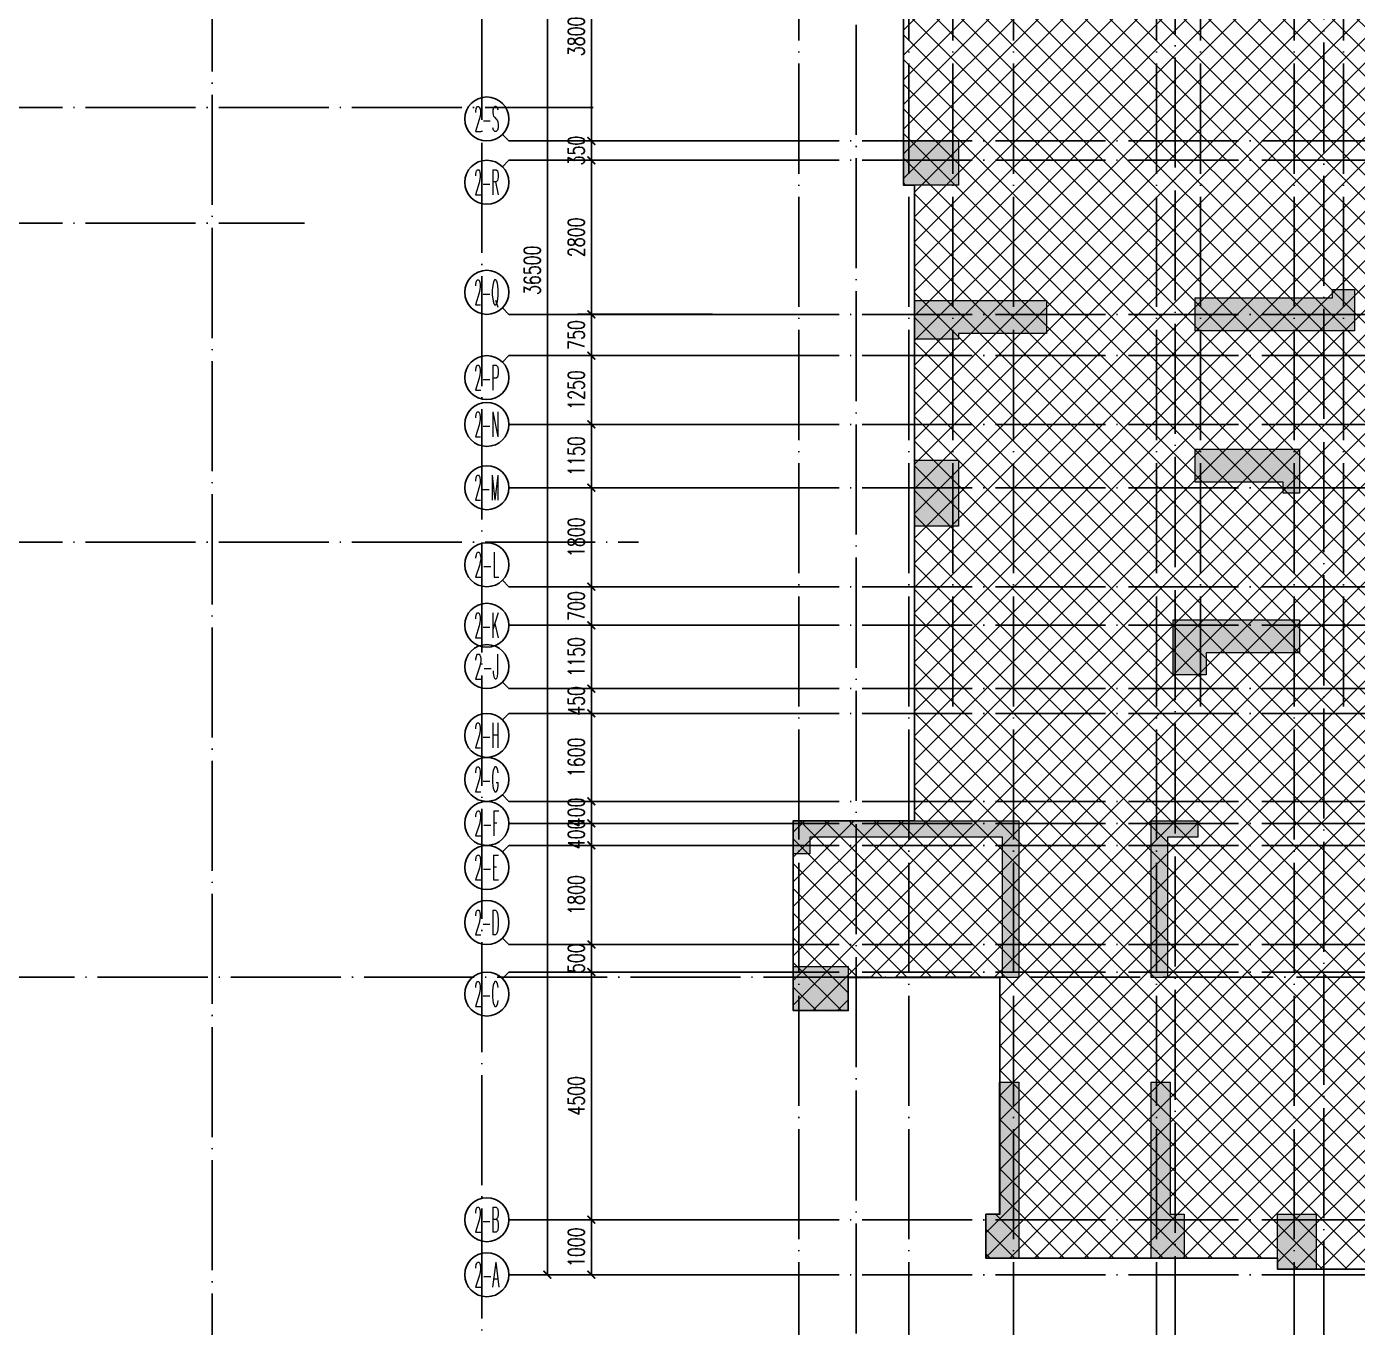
# Model space of a CAD drawing. Header units: millimetres. Extents: x 1089227 to 13101469, y 618865 to 10240562.
# Drawn here: x 1794515 to 1818695, y 4882797 to 4906432 of the extents above; entities that cross this region are included whole.
import ezdxf
from ezdxf.enums import TextEntityAlignment as Align

# ---------------------------------------------------------------- set-up
doc = ezdxf.new("R2010")
doc.units = ezdxf.units.MM
doc.header["$LTSCALE"] = 1000
doc.header["$PDMODE"] = 3
doc.header["$PDSIZE"] = 200
doc.linetypes.add('DOTE', pattern=[2.42, 2, -0.2, 0.02, -0.2])
doc.layers.get('0').update_dxf_attribs({"linetype": 'CONTINUOUS'})
doc.layers.get('Defpoints').update_dxf_attribs({"linetype": 'CONTINUOUS'})
for name, color, linetype in [('AXIS', 3, 'CONTINUOUS'), ('AXIS_TEXT', 7, 'CONTINUOUS'), ('C-H', 8, 'CONTINUOUS'), ('DOTE', 1, 'DOTE'), ('S-EDGE', 210, 'CONTINUOUS')]:
    doc.layers.add(name, color=color, linetype=linetype)
doc.layers.add('S-SLAB-HATCH', color=73, linetype='CONTINUOUS', lineweight=0)
doc.layers.add('S-WALL', color=31, linetype='CONTINUOUS', lineweight=0)
doc.styles.add('_TCH_AXIS', font='COMPLEX', dxfattribs={"bigfont": 'AllInOneBig.shx'})
doc.styles.add('_TCH_DIM_T3', font='SIMPLEX', dxfattribs={"width": 0.705882, "bigfont": 'AllInOneBig.shx'})
doc.styles.add('COMPLEX', font='COMPLEX', dxfattribs={"bigfont": 'AllInOneBig.shx'})
doc.dimstyles.new('_TCH_ARCH&&100', dxfattribs={"dimtxt": 297.5, "dimasz": 100, "dimexe": 250, "dimexo": 300, "dimgap": 126.25, "dimtad": 1, "dimdec": 0, "dimzin": 0, "dimdsep": 46, "dimtxsty": '_TCH_DIM_T3', "dimblk": 'ARCHTICK', "dimcen": 0.09, "dimclrt": 7, "dimazin": 2, "dimtfac": 1, "dimtdec": 0, "dimtix": 1, "dimtmove": 2, "dimatfit": 3, "dimfxl": 0, "dimtolj": 1, "dimtzin": 0, "dimarcsym": 0})

# ---------------------------------------------------------------- blocks, each defined once
blk = doc.blocks.new('_AXISO')
blk.add_circle((0, 0), 0.5)
at = {"layer": 'AXIS_TEXT', "style": 'COMPLEX', "width": 1.041667}
blk.add_attdef('A', text='', height=0.56, dxfattribs=at).set_placement((-0.25, -0.28), (0.25, -0.28), align=Align.FIT)
blk = doc.blocks.new('_ArchTick')
at = {"color": 0, "linetype": 'ByBlock', "const_width": 0.3}
blk.add_lwpolyline([(-0.71, -0.71), (0.71, 0.71)], dxfattribs=at)
blk = doc.blocks.new('*D222')
at = {"layer": 'AXIS', "color": 0, "lineweight": -2, "transparency": 16777216}
for p, q in [((-94459, 95042), (-97709, 95042)), ((-97459, 58542), (-97459, 95042)), ((-94459, 58542), (-97709, 58542))]:
    blk.add_line(p, q, dxfattribs=at)
at = {"layer": 'Defpoints', "color": 0, "transparency": 16777216}
for p in [(-97459, 95042), (-94159, 95042), (-94159, 58542)]:
    blk.add_point(p, dxfattribs=at)
at = {"layer": 'AXIS', "color": 0, "lineweight": -2, "transparency": 16777216, "xscale": 100, "yscale": 100, "zscale": 100}
for p, rotation in [((-97459, 95042), 90), ((-97459, 58542), 270)]:
    blk.add_blockref('_ArchTick', p, dxfattribs=dict(at, rotation=rotation))
at = {"layer": 'AXIS', "color": 7, "transparency": 16777216, "insert": (-97734, 76792), "char_height": 297.5, "attachment_point": 5, "rotation": 90, "style": '_TCH_DIM_T3'}
blk.add_mtext('\\A1;36500', dxfattribs=at)
blk = doc.blocks.new('*D223')
at = {"layer": 'AXIS', "color": 0, "lineweight": -2, "transparency": 16777216}
for p, q in [((-94459, 59542), (-96909, 59542)), ((-96659, 58542), (-96659, 59542)), ((-94459, 58542), (-96909, 58542))]:
    blk.add_line(p, q, dxfattribs=at)
at = {"layer": 'Defpoints', "color": 0, "transparency": 16777216}
for p in [(-96659, 59542), (-94159, 59542), (-94159, 58542)]:
    blk.add_point(p, dxfattribs=at)
at = {"layer": 'AXIS', "color": 0, "lineweight": -2, "transparency": 16777216, "xscale": 100, "yscale": 100, "zscale": 100}
for p, rotation in [((-96659, 59542), 90), ((-96659, 58542), 270)]:
    blk.add_blockref('_ArchTick', p, dxfattribs=dict(at, rotation=rotation))
at = {"layer": 'AXIS', "color": 7, "transparency": 16777216, "insert": (-96934, 59042), "char_height": 297.5, "attachment_point": 5, "rotation": 90, "style": '_TCH_DIM_T3'}
blk.add_mtext('\\A1;1000', dxfattribs=at)
blk = doc.blocks.new('*D224')
at = {"layer": 'AXIS', "color": 0, "lineweight": -2, "transparency": 16777216}
for p, q in [((-94459, 64042), (-96909, 64042)), ((-96659, 59542), (-96659, 64042)), ((-94459, 59542), (-96909, 59542))]:
    blk.add_line(p, q, dxfattribs=at)
at = {"layer": 'Defpoints', "color": 0, "transparency": 16777216}
for p in [(-96659, 64042), (-94159, 64042), (-94159, 59542)]:
    blk.add_point(p, dxfattribs=at)
at = {"layer": 'AXIS', "color": 0, "lineweight": -2, "transparency": 16777216, "xscale": 100, "yscale": 100, "zscale": 100}
for p, rotation in [((-96659, 64042), 90), ((-96659, 59542), 270)]:
    blk.add_blockref('_ArchTick', p, dxfattribs=dict(at, rotation=rotation))
at = {"layer": 'AXIS', "color": 7, "transparency": 16777216, "insert": (-96934, 61792), "char_height": 297.5, "attachment_point": 5, "rotation": 90, "style": '_TCH_DIM_T3'}
blk.add_mtext('\\A1;4500', dxfattribs=at)
blk = doc.blocks.new('*D225')
at = {"layer": 'AXIS', "color": 0, "lineweight": -2, "transparency": 16777216}
for p, q in [((-96659, 64542), (-96659, 64642)), ((-94459, 64542), (-96909, 64542)), ((-96659, 64042), (-96659, 64542)), ((-94459, 64042), (-96909, 64042)), ((-96659, 64042), (-96659, 63942))]:
    blk.add_line(p, q, dxfattribs=at)
at = {"layer": 'Defpoints', "color": 0, "transparency": 16777216}
for p in [(-96659, 64542), (-94159, 64542), (-94159, 64042)]:
    blk.add_point(p, dxfattribs=at)
at = {"layer": 'AXIS', "color": 0, "lineweight": -2, "transparency": 16777216, "xscale": 100, "yscale": 100, "zscale": 100}
for p, rotation in [((-96659, 64542), 270), ((-96659, 64042), 90)]:
    blk.add_blockref('_ArchTick', p, dxfattribs=dict(at, rotation=rotation))
at = {"layer": 'AXIS', "color": 7, "transparency": 16777216, "insert": (-96934, 64292), "char_height": 297.5, "attachment_point": 5, "rotation": 90, "style": '_TCH_DIM_T3'}
blk.add_mtext('\\A1;500', dxfattribs=at)
blk = doc.blocks.new('*D226')
at = {"layer": 'AXIS', "color": 0, "lineweight": -2, "transparency": 16777216}
for p, q in [((-94459, 66342), (-96909, 66342)), ((-96659, 64542), (-96659, 66342)), ((-94459, 64542), (-96909, 64542))]:
    blk.add_line(p, q, dxfattribs=at)
at = {"layer": 'Defpoints', "color": 0, "transparency": 16777216}
for p in [(-96659, 66342), (-94159, 66342), (-94159, 64542)]:
    blk.add_point(p, dxfattribs=at)
at = {"layer": 'AXIS', "color": 0, "lineweight": -2, "transparency": 16777216, "xscale": 100, "yscale": 100, "zscale": 100}
for p, rotation in [((-96659, 66342), 90), ((-96659, 64542), 270)]:
    blk.add_blockref('_ArchTick', p, dxfattribs=dict(at, rotation=rotation))
at = {"layer": 'AXIS', "color": 7, "transparency": 16777216, "insert": (-96934, 65442), "char_height": 297.5, "attachment_point": 5, "rotation": 90, "style": '_TCH_DIM_T3'}
blk.add_mtext('\\A1;1800', dxfattribs=at)
blk = doc.blocks.new('*D227')
at = {"layer": 'AXIS', "color": 0, "lineweight": -2, "transparency": 16777216}
for p, q in [((-94459, 66742), (-96909, 66742)), ((-96659, 66742), (-96659, 66842)), ((-96659, 66342), (-96659, 66742)), ((-94459, 66342), (-96909, 66342)), ((-96659, 66342), (-96659, 66242))]:
    blk.add_line(p, q, dxfattribs=at)
at = {"layer": 'Defpoints', "color": 0, "transparency": 16777216}
for p in [(-96659, 66742), (-94159, 66742), (-94159, 66342)]:
    blk.add_point(p, dxfattribs=at)
at = {"layer": 'AXIS', "color": 0, "lineweight": -2, "transparency": 16777216, "xscale": 100, "yscale": 100, "zscale": 100}
for p, rotation in [((-96659, 66742), 270), ((-96659, 66342), 90)]:
    blk.add_blockref('_ArchTick', p, dxfattribs=dict(at, rotation=rotation))
at = {"layer": 'AXIS', "color": 7, "transparency": 16777216, "insert": (-96934, 66542), "char_height": 297.5, "attachment_point": 5, "rotation": 90, "style": '_TCH_DIM_T3'}
blk.add_mtext('\\A1;400', dxfattribs=at)
blk = doc.blocks.new('*D228')
at = {"layer": 'AXIS', "color": 0, "lineweight": -2, "transparency": 16777216}
for p, q in [((-96659, 67142), (-96659, 67242)), ((-94459, 67142), (-96909, 67142)), ((-96659, 66742), (-96659, 67142)), ((-94459, 66742), (-96909, 66742)), ((-96659, 66742), (-96659, 66642))]:
    blk.add_line(p, q, dxfattribs=at)
at = {"layer": 'Defpoints', "color": 0, "transparency": 16777216}
for p in [(-96659, 67142), (-94159, 67142), (-94159, 66742)]:
    blk.add_point(p, dxfattribs=at)
at = {"layer": 'AXIS', "color": 0, "lineweight": -2, "transparency": 16777216, "xscale": 100, "yscale": 100, "zscale": 100}
for p, rotation in [((-96659, 67142), 270), ((-96659, 66742), 90)]:
    blk.add_blockref('_ArchTick', p, dxfattribs=dict(at, rotation=rotation))
at = {"layer": 'AXIS', "color": 7, "transparency": 16777216, "insert": (-96934, 66942), "char_height": 297.5, "attachment_point": 5, "rotation": 90, "style": '_TCH_DIM_T3'}
blk.add_mtext('\\A1;400', dxfattribs=at)
blk = doc.blocks.new('*D229')
at = {"layer": 'AXIS', "color": 0, "lineweight": -2, "transparency": 16777216}
for p, q in [((-94459, 68742), (-96909, 68742)), ((-96659, 67142), (-96659, 68742)), ((-94459, 67142), (-96909, 67142))]:
    blk.add_line(p, q, dxfattribs=at)
at = {"layer": 'Defpoints', "color": 0, "transparency": 16777216}
for p in [(-96659, 68742), (-94159, 68742), (-94159, 67142)]:
    blk.add_point(p, dxfattribs=at)
at = {"layer": 'AXIS', "color": 0, "lineweight": -2, "transparency": 16777216, "xscale": 100, "yscale": 100, "zscale": 100}
for p, rotation in [((-96659, 68742), 90), ((-96659, 67142), 270)]:
    blk.add_blockref('_ArchTick', p, dxfattribs=dict(at, rotation=rotation))
at = {"layer": 'AXIS', "color": 7, "transparency": 16777216, "insert": (-96934, 67942), "char_height": 297.5, "attachment_point": 5, "rotation": 90, "style": '_TCH_DIM_T3'}
blk.add_mtext('\\A1;1600', dxfattribs=at)
blk = doc.blocks.new('*D230')
at = {"layer": 'AXIS', "color": 0, "lineweight": -2, "transparency": 16777216}
for p, q in [((-94459, 69192), (-96909, 69192)), ((-96659, 69192), (-96659, 69292)), ((-96659, 68742), (-96659, 69192)), ((-94459, 68742), (-96909, 68742)), ((-96659, 68742), (-96659, 68642))]:
    blk.add_line(p, q, dxfattribs=at)
at = {"layer": 'Defpoints', "color": 0, "transparency": 16777216}
for p in [(-96659, 69192), (-94159, 69192), (-94159, 68742)]:
    blk.add_point(p, dxfattribs=at)
at = {"layer": 'AXIS', "color": 0, "lineweight": -2, "transparency": 16777216, "xscale": 100, "yscale": 100, "zscale": 100}
for p, rotation in [((-96659, 69192), 270), ((-96659, 68742), 90)]:
    blk.add_blockref('_ArchTick', p, dxfattribs=dict(at, rotation=rotation))
at = {"layer": 'AXIS', "color": 7, "transparency": 16777216, "insert": (-96934, 68967), "char_height": 297.5, "attachment_point": 5, "rotation": 90, "style": '_TCH_DIM_T3'}
blk.add_mtext('\\A1;450', dxfattribs=at)
blk = doc.blocks.new('*D231')
at = {"layer": 'AXIS', "color": 0, "lineweight": -2, "transparency": 16777216}
for p, q in [((-94459, 70342), (-96909, 70342)), ((-96659, 69192), (-96659, 70342)), ((-94459, 69192), (-96909, 69192))]:
    blk.add_line(p, q, dxfattribs=at)
at = {"layer": 'Defpoints', "color": 0, "transparency": 16777216}
for p in [(-96659, 70342), (-94159, 70342), (-94159, 69192)]:
    blk.add_point(p, dxfattribs=at)
at = {"layer": 'AXIS', "color": 0, "lineweight": -2, "transparency": 16777216, "xscale": 100, "yscale": 100, "zscale": 100}
for p, rotation in [((-96659, 70342), 90), ((-96659, 69192), 270)]:
    blk.add_blockref('_ArchTick', p, dxfattribs=dict(at, rotation=rotation))
at = {"layer": 'AXIS', "color": 7, "transparency": 16777216, "insert": (-96934, 69767), "char_height": 297.5, "attachment_point": 5, "rotation": 90, "style": '_TCH_DIM_T3'}
blk.add_mtext('\\A1;1150', dxfattribs=at)
blk = doc.blocks.new('*D232')
at = {"layer": 'AXIS', "color": 0, "lineweight": -2, "transparency": 16777216}
for p, q in [((-96659, 71042), (-96659, 71142)), ((-94459, 71042), (-96909, 71042)), ((-96659, 70342), (-96659, 71042)), ((-94459, 70342), (-96909, 70342)), ((-96659, 70342), (-96659, 70242))]:
    blk.add_line(p, q, dxfattribs=at)
at = {"layer": 'Defpoints', "color": 0, "transparency": 16777216}
for p in [(-96659, 71042), (-94159, 71042), (-94159, 70342)]:
    blk.add_point(p, dxfattribs=at)
at = {"layer": 'AXIS', "color": 0, "lineweight": -2, "transparency": 16777216, "xscale": 100, "yscale": 100, "zscale": 100}
for p, rotation in [((-96659, 71042), 270), ((-96659, 70342), 90)]:
    blk.add_blockref('_ArchTick', p, dxfattribs=dict(at, rotation=rotation))
at = {"layer": 'AXIS', "color": 7, "transparency": 16777216, "insert": (-96934, 70692), "char_height": 297.5, "attachment_point": 5, "rotation": 90, "style": '_TCH_DIM_T3'}
blk.add_mtext('\\A1;700', dxfattribs=at)
blk = doc.blocks.new('*D233')
at = {"layer": 'AXIS', "color": 0, "lineweight": -2, "transparency": 16777216}
for p, q in [((-94459, 72842), (-96909, 72842)), ((-96659, 71042), (-96659, 72842)), ((-94459, 71042), (-96909, 71042))]:
    blk.add_line(p, q, dxfattribs=at)
at = {"layer": 'Defpoints', "color": 0, "transparency": 16777216}
for p in [(-96659, 72842), (-94159, 72842), (-94159, 71042)]:
    blk.add_point(p, dxfattribs=at)
at = {"layer": 'AXIS', "color": 0, "lineweight": -2, "transparency": 16777216, "xscale": 100, "yscale": 100, "zscale": 100}
for p, rotation in [((-96659, 72842), 90), ((-96659, 71042), 270)]:
    blk.add_blockref('_ArchTick', p, dxfattribs=dict(at, rotation=rotation))
at = {"layer": 'AXIS', "color": 7, "transparency": 16777216, "insert": (-96934, 71942), "char_height": 297.5, "attachment_point": 5, "rotation": 90, "style": '_TCH_DIM_T3'}
blk.add_mtext('\\A1;1800', dxfattribs=at)
blk = doc.blocks.new('*D234')
at = {"layer": 'AXIS', "color": 0, "lineweight": -2, "transparency": 16777216}
for p, q in [((-94459, 73992), (-96909, 73992)), ((-96659, 72842), (-96659, 73992)), ((-94459, 72842), (-96909, 72842))]:
    blk.add_line(p, q, dxfattribs=at)
at = {"layer": 'Defpoints', "color": 0, "transparency": 16777216}
for p in [(-96659, 73992), (-94159, 73992), (-94159, 72842)]:
    blk.add_point(p, dxfattribs=at)
at = {"layer": 'AXIS', "color": 0, "lineweight": -2, "transparency": 16777216, "xscale": 100, "yscale": 100, "zscale": 100}
for p, rotation in [((-96659, 73992), 90), ((-96659, 72842), 270)]:
    blk.add_blockref('_ArchTick', p, dxfattribs=dict(at, rotation=rotation))
at = {"layer": 'AXIS', "color": 7, "transparency": 16777216, "insert": (-96934, 73417), "char_height": 297.5, "attachment_point": 5, "rotation": 90, "style": '_TCH_DIM_T3'}
blk.add_mtext('\\A1;1150', dxfattribs=at)
blk = doc.blocks.new('*D235')
at = {"layer": 'AXIS', "color": 0, "lineweight": -2, "transparency": 16777216}
for p, q in [((-94459, 75242), (-96909, 75242)), ((-96659, 73992), (-96659, 75242)), ((-94459, 73992), (-96909, 73992))]:
    blk.add_line(p, q, dxfattribs=at)
at = {"layer": 'Defpoints', "color": 0, "transparency": 16777216}
for p in [(-96659, 75242), (-94159, 75242), (-94159, 73992)]:
    blk.add_point(p, dxfattribs=at)
at = {"layer": 'AXIS', "color": 0, "lineweight": -2, "transparency": 16777216, "xscale": 100, "yscale": 100, "zscale": 100}
for p, rotation in [((-96659, 75242), 90), ((-96659, 73992), 270)]:
    blk.add_blockref('_ArchTick', p, dxfattribs=dict(at, rotation=rotation))
at = {"layer": 'AXIS', "color": 7, "transparency": 16777216, "insert": (-96934, 74617), "char_height": 297.5, "attachment_point": 5, "rotation": 90, "style": '_TCH_DIM_T3'}
blk.add_mtext('\\A1;1250', dxfattribs=at)
blk = doc.blocks.new('*D236')
at = {"layer": 'AXIS', "color": 0, "lineweight": -2, "transparency": 16777216}
for p, q in [((-94459, 75992), (-96909, 75992)), ((-96659, 75992), (-96659, 76092)), ((-96659, 75242), (-96659, 75992)), ((-94459, 75242), (-96909, 75242)), ((-96659, 75242), (-96659, 75142))]:
    blk.add_line(p, q, dxfattribs=at)
at = {"layer": 'Defpoints', "color": 0, "transparency": 16777216}
for p in [(-96659, 75992), (-94159, 75992), (-94159, 75242)]:
    blk.add_point(p, dxfattribs=at)
at = {"layer": 'AXIS', "color": 0, "lineweight": -2, "transparency": 16777216, "xscale": 100, "yscale": 100, "zscale": 100}
for p, rotation in [((-96659, 75992), 270), ((-96659, 75242), 90)]:
    blk.add_blockref('_ArchTick', p, dxfattribs=dict(at, rotation=rotation))
at = {"layer": 'AXIS', "color": 7, "transparency": 16777216, "insert": (-96934, 75617), "char_height": 297.5, "attachment_point": 5, "rotation": 90, "style": '_TCH_DIM_T3'}
blk.add_mtext('\\A1;750', dxfattribs=at)
blk = doc.blocks.new('*D237')
at = {"layer": 'AXIS', "color": 0, "lineweight": -2, "transparency": 16777216}
for p, q in [((-94459, 78792), (-96909, 78792)), ((-96659, 75992), (-96659, 78792)), ((-94459, 75992), (-96909, 75992))]:
    blk.add_line(p, q, dxfattribs=at)
at = {"layer": 'Defpoints', "color": 0, "transparency": 16777216}
for p in [(-96659, 78792), (-94159, 78792), (-94159, 75992)]:
    blk.add_point(p, dxfattribs=at)
at = {"layer": 'AXIS', "color": 0, "lineweight": -2, "transparency": 16777216, "xscale": 100, "yscale": 100, "zscale": 100}
for p, rotation in [((-96659, 78792), 90), ((-96659, 75992), 270)]:
    blk.add_blockref('_ArchTick', p, dxfattribs=dict(at, rotation=rotation))
at = {"layer": 'AXIS', "color": 7, "transparency": 16777216, "insert": (-96934, 77392), "char_height": 297.5, "attachment_point": 5, "rotation": 90, "style": '_TCH_DIM_T3'}
blk.add_mtext('\\A1;2800', dxfattribs=at)
blk = doc.blocks.new('*D238')
at = {"layer": 'AXIS', "color": 0, "lineweight": -2, "transparency": 16777216}
for p, q in [((-94459, 79142), (-96909, 79142)), ((-96659, 79142), (-96659, 79242)), ((-96659, 78792), (-96659, 79142)), ((-94459, 78792), (-96909, 78792)), ((-96659, 78792), (-96659, 78692))]:
    blk.add_line(p, q, dxfattribs=at)
at = {"layer": 'Defpoints', "color": 0, "transparency": 16777216}
for p in [(-96659, 79142), (-94159, 79142), (-94159, 78792)]:
    blk.add_point(p, dxfattribs=at)
at = {"layer": 'AXIS', "color": 0, "lineweight": -2, "transparency": 16777216, "xscale": 100, "yscale": 100, "zscale": 100}
for p, rotation in [((-96659, 79142), 270), ((-96659, 78792), 90)]:
    blk.add_blockref('_ArchTick', p, dxfattribs=dict(at, rotation=rotation))
at = {"layer": 'AXIS', "color": 7, "transparency": 16777216, "insert": (-96934, 78967), "char_height": 297.5, "attachment_point": 5, "rotation": 90, "style": '_TCH_DIM_T3'}
blk.add_mtext('\\A1;350', dxfattribs=at)
blk = doc.blocks.new('*D239')
at = {"layer": 'AXIS', "color": 0, "lineweight": -2, "transparency": 16777216}
for p, q in [((-94459, 82942), (-96909, 82942)), ((-96659, 79142), (-96659, 82942)), ((-94459, 79142), (-96909, 79142))]:
    blk.add_line(p, q, dxfattribs=at)
at = {"layer": 'Defpoints', "color": 0, "transparency": 16777216}
for p in [(-96659, 82942), (-94159, 82942), (-94159, 79142)]:
    blk.add_point(p, dxfattribs=at)
at = {"layer": 'AXIS', "color": 0, "lineweight": -2, "transparency": 16777216, "xscale": 100, "yscale": 100, "zscale": 100}
for p, rotation in [((-96659, 82942), 90), ((-96659, 79142), 270)]:
    blk.add_blockref('_ArchTick', p, dxfattribs=dict(at, rotation=rotation))
at = {"layer": 'AXIS', "color": 7, "transparency": 16777216, "insert": (-96934, 81042), "char_height": 297.5, "attachment_point": 5, "rotation": 90, "style": '_TCH_DIM_T3'}
blk.add_mtext('\\A1;3800', dxfattribs=at)
blk = doc.blocks.new('裙房轴网260428')
at = {"layer": 'DOTE', "color": 16, "linetype": 'DOTE'}
for p, q in [((-83350, 124490.2), (-83350, -1000)), ((-86050, 90340.3), (-86050, 31991.7)), ((-91850, 88511.2), (-91850, -1000)), ((-98650, 86366.9), (-98650, -1000)), ((-103550, 84821.6), (-103550, -1000)), ((-110690, 79750), (-96629.3, 79750)), ((-110690, 77650), (-101870.1, 77650)), ((-110690, 71850), (-95801.2, 71850)), ((-120150, 63950), (-1866, 63950))]:
    blk.add_line(p, q, dxfattribs=at)
blk = doc.blocks.new('A$C6E8A2456')
at = {"layer": 'S-SLAB-HATCH'}
h = blk.add_hatch(dxfattribs=at)
h.set_pattern_fill('ANSI37', color=251, scale=200)
h.set_pattern_definition([(45, (-2504832.24, 1513359.38), (-224.506403, 224.506403), []), (135, (-2504832.24, 1513359.38), (-224.506403, -224.506403), [])])
h.paths.add_polyline_path([(104832, 77009), (104832, 73109), (108132, 73109), (108132, 70809), (108332, 70809), (108332, 70109), (108132, 70109), (108132, 64609), (108332, 64609), (108332, 63909), (107532, 63909), (107532, 60309), (107732, 60309), (107732, 59609), (107532, 59609), (107532, 55459), (107532, 54659), (107532, 52209), (107732, 52209), (107732, 51609), (107532, 51609), (107532, 47509), (110482, 47509), (110482, 44709), (109482, 44709), (109482, 45509), (106582, 45509), (106582, 40409), (102432, 40409), (102432, 40209), (101832, 40209), (101832, 40409), (96732, 40409), (96732, 38709), (93483, 38709), (93483, 39709), (88632, 39709), (88632, 39709), (87932, 39709), (87932, 39909), (82632, 39909), (82632, 40709), (82882, 40709), (82882, 45009), (80132, 45009), (80132, 44409), (79132, 44409), (79132, 47859), (81332, 47859), (81332, 59409), (81132, 59409), (81132, 63209), (80482, 63209), (80482, 64909), (81132, 64909), (81132, 70709), (81332, 70709), (81332, 73309), (84632, 73309), (84632, 77009), (85432, 77009), (85432, 76459), (88731, 76459), (88731, 76609), (89231, 76609), (89231, 76459), (100232, 76459), (100232, 76609), (100732, 76609), (100732, 76309), (104032, 76309), (104032, 77009)])
at = {"layer": 'S-EDGE'}
blk.add_lwpolyline([(93483, 39709), (88632, 39709), (88632, 39709), (87932, 39709), (87932, 39909), (82632, 39909), (82632, 40709), (82882, 40709), (82882, 45009), (80132, 45009), (80132, 44409), (79132, 44409), (79132, 47859), (81332, 47859), (81332, 59409), (81132, 59409), (81132, 63209)], dxfattribs=at)
blk = doc.blocks.new('QZ-TL-0808')
at = {"layer": 'C-H'}
for points in [[(-51058, -16622), (-50058, -16622), (-50058, -17422), (-51058, -17422)], [(-42858, -19322), (-43258, -19322), (-43258, -19472), (-45758, -19472), (-45758, -20073), (-42858, -20072)], [(-50858, -20222), (-50858, -19522), (-48458, -19522), (-48458, -20122), (-50058, -20122), (-50058, -20222)], [(-45758, -22222), (-43858, -22222), (-43858, -23022), (-44158, -23022), (-44158, -22822), (-45758, -22822)], [(-50858, -22422), (-50058, -22422), (-50058, -23622), (-50858, -23622)], [(-46158, -26322), (-46158, -25322), (-43858, -25322), (-43858, -25922), (-45558, -25922), (-45558, -26322)], [(-53058, -29572), (-53058, -28972), (-48958, -28972), (-48958, -31822), (-49258, -31822), (-49258, -29272), (-52758, -29272), (-52758, -29572)], [(-46558, -31822), (-46558, -28972), (-45708, -28972), (-45708, -29272), (-46258, -29272), (-46258, -31822)], [(-53058, -31622), (-52058, -31622), (-52058, -32422), (-53058, -32422)], [(-49558, -36922), (-49558, -36122), (-49308, -36122), (-49308, -33722), (-48958, -33722), (-48958, -36922)], [(-46558, -36922), (-46558, -33722), (-46208, -33722), (-46208, -36122), (-45958, -36122), (-45958, -36922)], [(-44258, -36122), (-43558, -36122), (-43558, -37122), (-44258, -37122)]]:
    blk.add_hatch(color=256, dxfattribs=at).paths.add_polyline_path(points)
at = {"layer": 'S-WALL'}
for points in [[(-51058, -16622), (-50058, -16622), (-50058, -17422), (-51058, -17422)], [(-50858, -22422), (-50058, -22422), (-50058, -23622), (-50858, -23622)], [(-53058, -31622), (-52058, -31622), (-52058, -32422), (-53058, -32422)], [(-44258, -36122), (-43558, -36122), (-43558, -37122), (-44258, -37122)]]:
    blk.add_lwpolyline(points, close=True, dxfattribs=at)
for points in [[(-45758, -20072), (-45758, -19472), (-43258, -19472), (-43258, -19322), (-42858, -19322), (-42858, -20072), (-45758, -20073)], [(-50858, -20222), (-50858, -19522), (-48458, -19522), (-48458, -20122), (-50058, -20122), (-50058, -20222), (-50858, -20222)], [(-45758, -22222), (-43858, -22222), (-43858, -23022), (-44158, -23022), (-44158, -22822), (-45758, -22822), (-45758, -22222)], [(-46158, -26322), (-46158, -25322), (-43858, -25322), (-43858, -25922), (-45558, -25922), (-45558, -26322), (-46158, -26322)], [(-53058, -29572), (-53058, -28972), (-48958, -28972), (-48958, -31822), (-49258, -31822), (-49258, -29272), (-52758, -29272), (-52758, -29572), (-53058, -29572)], [(-46558, -31822), (-46558, -28972), (-45708, -28972), (-45708, -29272), (-46258, -29272), (-46258, -31822), (-46558, -31822)], [(-49558, -36922), (-49558, -36122), (-49308, -36122), (-49308, -33722), (-48958, -33722), (-48958, -36922), (-49558, -36922)], [(-46558, -36922), (-46558, -33722), (-46208, -33722), (-46208, -36122), (-45958, -36122), (-45958, -36922), (-46558, -36922)]]:
    blk.add_lwpolyline(points, dxfattribs=at)
blk = doc.blocks.new('塔楼轴网260428')
at = {"layer": 'AXIS'}
for p, q in [((-98276.2, 79258.9), (-98159, 79141.7)), ((-94159, 79141.7), (-98159, 79141.7)), ((-98276.2, 78674.6), (-98159, 78791.7)), ((-94159, 78791.7), (-98159, 78791.7)), ((-98276.2, 76108.9), (-98159, 75991.7)), ((-94159, 75991.7), (-98159, 75991.7)), ((-98276.2, 75124.6), (-98159, 75241.7)), ((-94159, 75241.7), (-98159, 75241.7)), ((-94159, 73991.7), (-98159, 73991.7)), ((-94159, 72841.7), (-98159, 72841.7)), ((-98276.2, 71158.9), (-98159, 71041.7)), ((-94159, 71041.7), (-98159, 71041.7)), ((-94159, 70341.7), (-98159, 70341.7)), ((-98276.2, 69308.9), (-98159, 69191.7)), ((-94159, 69191.7), (-98159, 69191.7)), ((-98276.2, 68624.6), (-98159, 68741.7)), ((-94159, 68741.7), (-98159, 68741.7)), ((-98276.2, 67258.9), (-98159, 67141.7)), ((-94159, 67141.7), (-98159, 67141.7)), ((-94159, 66741.7), (-98159, 66741.7)), ((-98276.2, 66224.6), (-98159, 66341.7)), ((-94159, 66341.7), (-98159, 66341.7)), ((-98276.2, 64658.9), (-98159, 64541.7)), ((-94159, 64541.7), (-98159, 64541.7)), ((-98276.2, 63924.6), (-98159, 64041.7)), ((-94159, 64041.7), (-98159, 64041.7)), ((-94159, 59541.7), (-98159, 59541.7)), ((-94159, 58541.7), (-98159, 58541.7))]:
    blk.add_line(p, q, dxfattribs=at)
at = {"layer": 'DOTE', "color": 14}
for p, q in [((-92891, 99907.6), (-92891, 55337.9)), ((-90891, 99907.6), (-90891, 55337.9)), ((-90091, 99907.6), (-90091, 68741.7)), ((-88991, 99907.6), (-88991, 55337.9)), ((-86391, 99907.6), (-86391, 55337.9)), ((-85591, 99907.6), (-85591, 68741.7)), ((-83891, 99907.6), (-83891, 55337.9)), ((-82991, 99907.6), (-82991, 68741.7)), ((-94159, 79141.7), (-60825.5, 79141.7)), ((-94159, 78791.7), (-60825.5, 78791.7)), ((-94159, 75991.7), (-60825.5, 75991.7)), ((-94159, 75241.7), (-60825.5, 75241.7)), ((-94159, 73991.7), (-60825.5, 73991.7)), ((-94159, 72841.7), (-60825.5, 72841.7)), ((-94159, 71041.7), (-60825.5, 71041.7)), ((-94159, 70341.7), (-60825.5, 70341.7)), ((-94159, 69191.7), (-60825.5, 69191.7)), ((-94159, 68741.7), (-60825.5, 68741.7)), ((-94159, 67141.7), (-60825.5, 67141.7)), ((-94159, 66741.7), (-60825.5, 66741.7)), ((-94159, 66341.7), (-60825.5, 66341.7)), ((-94159, 64541.7), (-60825.5, 64541.7)), ((-94159, 64041.7), (-60825.5, 64041.7)), ((-94159, 59541.7), (-60825.5, 59541.7)), ((-94159, 58541.7), (-60825.5, 58541.7))]:
    blk.add_line(p, q, dxfattribs=at)
at = {"layer": 'AXIS'}
ref = blk.add_blockref('_AXISO', (-98559, 79541.7), dxfattribs=dict(at, xscale=800, yscale=800, zscale=800))
ref.add_attrib('A', '2-S', dxfattribs={"layer": 'AXIS_TEXT', "height": 452.55, "style": '_TCH_AXIS', "width": 0.35}).set_placement((-98785.3, 79315.4), (-98332.7, 79315.4), align=Align.FIT)
ref = blk.add_blockref('_AXISO', (-98559, 78391.7), dxfattribs=dict(at, xscale=800, yscale=800, zscale=800))
ref.add_attrib('A', '2-R', dxfattribs={"layer": 'AXIS_TEXT', "height": 452.55, "style": '_TCH_AXIS', "width": 0.328125}).set_placement((-98785.3, 78165.4), (-98332.7, 78165.4), align=Align.FIT)
ref = blk.add_blockref('_AXISO', (-98559, 76391.7), dxfattribs=dict(at, xscale=800, yscale=800, zscale=800))
ref.add_attrib('A', '2-Q', dxfattribs={"layer": 'AXIS_TEXT', "height": 452.55, "style": '_TCH_AXIS', "width": 0.33871}).set_placement((-98785.3, 76165.4), (-98332.7, 76165.4), align=Align.FIT)
ref = blk.add_blockref('_AXISO', (-98559, 74841.7), dxfattribs=dict(at, xscale=800, yscale=800, zscale=800))
ref.add_attrib('A', '2-P', dxfattribs={"layer": 'AXIS_TEXT', "height": 452.55, "style": '_TCH_AXIS', "width": 0.333333}).set_placement((-98785.3, 74615.4), (-98332.7, 74615.4), align=Align.FIT)
ref = blk.add_blockref('_AXISO', (-98559, 73991.7), dxfattribs=dict(at, xscale=800, yscale=800, zscale=800))
ref.add_attrib('A', '2-N', dxfattribs={"layer": 'AXIS_TEXT', "height": 452.55, "style": '_TCH_AXIS', "width": 0.323077}).set_placement((-98785.3, 73765.4), (-98332.7, 73765.4), align=Align.FIT)
ref = blk.add_blockref('_AXISO', (-98559, 72841.7), dxfattribs=dict(at, xscale=800, yscale=800, zscale=800))
ref.add_attrib('A', '2-M', dxfattribs={"layer": 'AXIS_TEXT', "height": 452.55, "style": '_TCH_AXIS', "width": 0.313433}).set_placement((-98785.3, 72615.4), (-98332.7, 72615.4), align=Align.FIT)
ref = blk.add_blockref('_AXISO', (-98559, 71441.7), dxfattribs=dict(at, xscale=800, yscale=800, zscale=800))
ref.add_attrib('A', '2-L', dxfattribs={"layer": 'AXIS_TEXT', "height": 452.55, "style": '_TCH_AXIS', "width": 0.344262}).set_placement((-98785.3, 71215.4), (-98332.7, 71215.4), align=Align.FIT)
ref = blk.add_blockref('_AXISO', (-98559, 70341.7), dxfattribs=dict(at, xscale=800, yscale=800, zscale=800))
ref.add_attrib('A', '2-K', dxfattribs={"layer": 'AXIS_TEXT', "height": 452.55, "style": '_TCH_AXIS', "width": 0.323077}).set_placement((-98785.3, 70115.4), (-98332.7, 70115.4), align=Align.FIT)
ref = blk.add_blockref('_AXISO', (-98559, 69591.7), dxfattribs=dict(at, xscale=800, yscale=800, zscale=800))
ref.add_attrib('A', '2-J', dxfattribs={"layer": 'AXIS_TEXT', "height": 452.55, "style": '_TCH_AXIS', "width": 0.368421}).set_placement((-98785.3, 69365.4), (-98332.7, 69365.4), align=Align.FIT)
ref = blk.add_blockref('_AXISO', (-98559, 68341.7), dxfattribs=dict(at, xscale=800, yscale=800, zscale=800))
ref.add_attrib('A', '2-H', dxfattribs={"layer": 'AXIS_TEXT', "height": 452.55, "style": '_TCH_AXIS', "width": 0.318182}).set_placement((-98785.3, 68115.4), (-98332.7, 68115.4), align=Align.FIT)
ref = blk.add_blockref('_AXISO', (-98559, 67541.7), dxfattribs=dict(at, xscale=800, yscale=800, zscale=800))
ref.add_attrib('A', '2-G', dxfattribs={"layer": 'AXIS_TEXT', "height": 452.55, "style": '_TCH_AXIS', "width": 0.328125}).set_placement((-98785.3, 67315.4), (-98332.7, 67315.4), align=Align.FIT)
ref = blk.add_blockref('_AXISO', (-98559, 66741.7), dxfattribs=dict(at, xscale=800, yscale=800, zscale=800))
ref.add_attrib('A', '2-F', dxfattribs={"layer": 'AXIS_TEXT', "height": 452.55, "style": '_TCH_AXIS', "width": 0.33871}).set_placement((-98785.3, 66515.4), (-98332.7, 66515.4), align=Align.FIT)
ref = blk.add_blockref('_AXISO', (-98559, 65941.7), dxfattribs=dict(at, xscale=800, yscale=800, zscale=800))
ref.add_attrib('A', '2-E', dxfattribs={"layer": 'AXIS_TEXT', "height": 452.55, "style": '_TCH_AXIS', "width": 0.33871}).set_placement((-98785.3, 65715.4), (-98332.7, 65715.4), align=Align.FIT)
ref = blk.add_blockref('_AXISO', (-98559, 64941.7), dxfattribs=dict(at, xscale=800, yscale=800, zscale=800))
ref.add_attrib('A', '2-D', dxfattribs={"layer": 'AXIS_TEXT', "height": 452.55, "style": '_TCH_AXIS', "width": 0.333333}).set_placement((-98785.3, 64715.4), (-98332.7, 64715.4), align=Align.FIT)
ref = blk.add_blockref('_AXISO', (-98559, 63641.7), dxfattribs=dict(at, xscale=800, yscale=800, zscale=800))
ref.add_attrib('A', '2-C', dxfattribs={"layer": 'AXIS_TEXT', "height": 452.55, "style": '_TCH_AXIS', "width": 0.344262}).set_placement((-98785.3, 63415.4), (-98332.7, 63415.4), align=Align.FIT)
ref = blk.add_blockref('_AXISO', (-98559, 59541.7), dxfattribs=dict(at, xscale=800, yscale=800, zscale=800))
ref.add_attrib('A', '2-B', dxfattribs={"layer": 'AXIS_TEXT', "height": 452.55, "style": '_TCH_AXIS', "width": 0.333333}).set_placement((-98785.3, 59315.4), (-98332.7, 59315.4), align=Align.FIT)
ref = blk.add_blockref('_AXISO', (-98559, 58541.7), dxfattribs=dict(at, xscale=800, yscale=800, zscale=800))
ref.add_attrib('A', '2-A', dxfattribs={"layer": 'AXIS_TEXT', "height": 452.55, "style": '_TCH_AXIS', "width": 0.328125}).set_placement((-98785.3, 58315.4), (-98332.7, 58315.4), align=Align.FIT)
for p1, p2, distance, picture, middle in [((-94159, 58541.7), (-94159, 95041.7), 3300, '*D222', (-97734, 76791.7)), ((-94159, 79141.7), (-94159, 82941.7), 2500, '*D239', (-96934, 81041.7)), ((-94159, 78791.7), (-94159, 79141.7), 2500, '*D238', (-96934, 78966.7)), ((-94159, 75991.7), (-94159, 78791.7), 2500, '*D237', (-96934, 77391.7)), ((-94159, 75241.7), (-94159, 75991.7), 2500, '*D236', (-96934, 75616.7)), ((-94159, 73991.7), (-94159, 75241.7), 2500, '*D235', (-96934, 74616.7)), ((-94159, 72841.7), (-94159, 73991.7), 2500, '*D234', (-96934, 73416.7)), ((-94159, 71041.7), (-94159, 72841.7), 2500, '*D233', (-96934, 71941.7)), ((-94159, 70341.7), (-94159, 71041.7), 2500, '*D232', (-96934, 70691.7)), ((-94159, 69191.7), (-94159, 70341.7), 2500, '*D231', (-96934, 69766.7)), ((-94159, 68741.7), (-94159, 69191.7), 2500, '*D230', (-96934, 68966.7)), ((-94159, 67141.7), (-94159, 68741.7), 2500, '*D229', (-96934, 67941.7)), ((-94159, 66741.7), (-94159, 67141.7), 2500, '*D228', (-96934, 66941.7)), ((-94159, 66341.7), (-94159, 66741.7), 2500, '*D227', (-96934, 66541.7)), ((-94159, 64541.7), (-94159, 66341.7), 2500, '*D226', (-96934, 65441.7)), ((-94159, 64041.7), (-94159, 64541.7), 2500, '*D225', (-96934, 64291.7)), ((-94159, 59541.7), (-94159, 64041.7), 2500, '*D224', (-96934, 61791.7)), ((-94159, 58541.7), (-94159, 59541.7), 2500, '*D223', (-96934, 59041.7))]:
    dim = blk.add_aligned_dim(p1=p1, p2=p2, distance=distance, dimstyle='_TCH_ARCH&&100', dxfattribs=at)
    dim.commit()
    dim.dimension.update_dxf_attribs({"geometry": picture, "text_midpoint": middle})
blk = doc.blocks.new('04地块地下轴网260428')
for name in ['裙房轴网260428', '塔楼轴网260428']:
    blk.add_blockref(name, (0, 0))

msp = doc.modelspace()

# ---------------------------------------------------------------- block references
for name, p in [('04地块地下轴网260428', (1901435.755, 4825211.796)), ('QZ-TL-0808', (1861503.026, 4920975.271)), ('A$C6E8A2456', (1729313.25, 4844144.301))]:
    msp.add_blockref(name, p)

doc.saveas('drawing.dxf')
